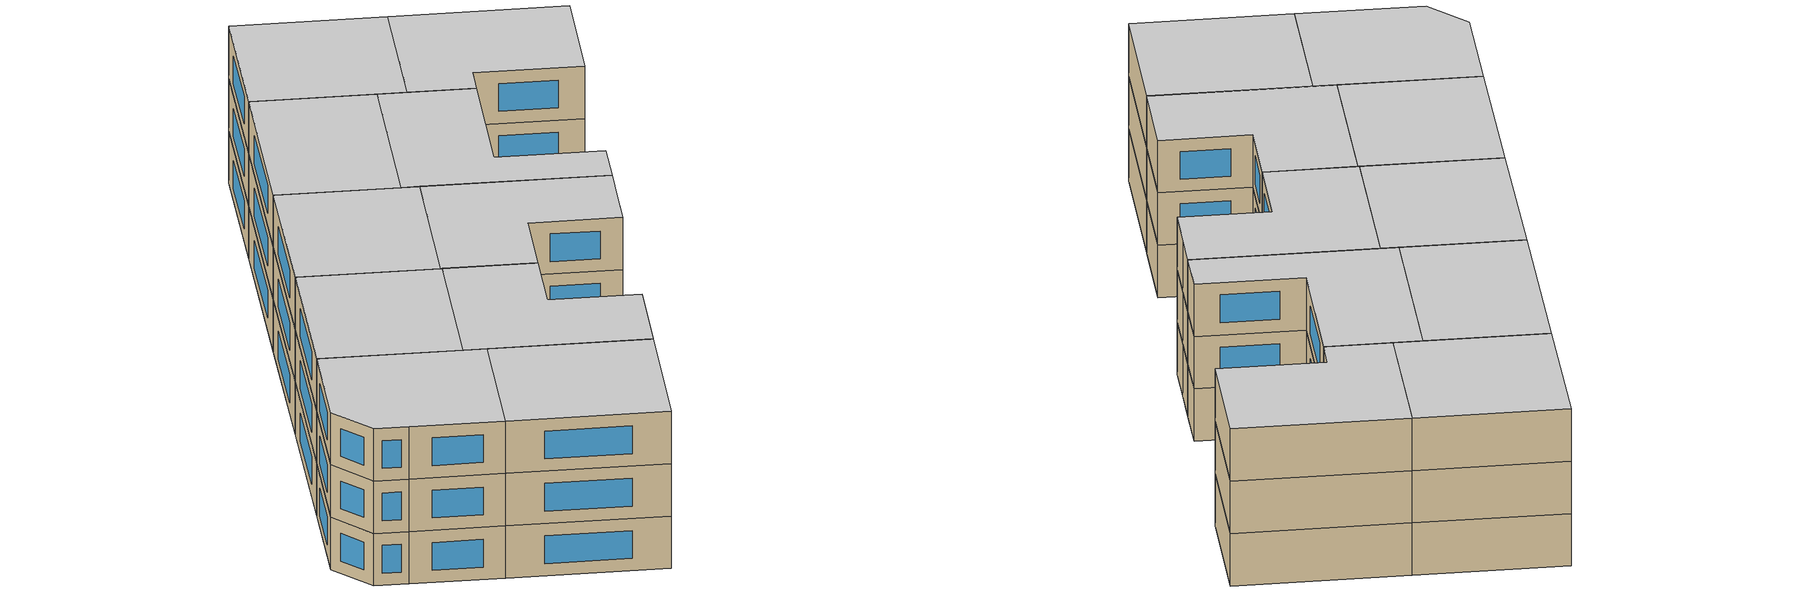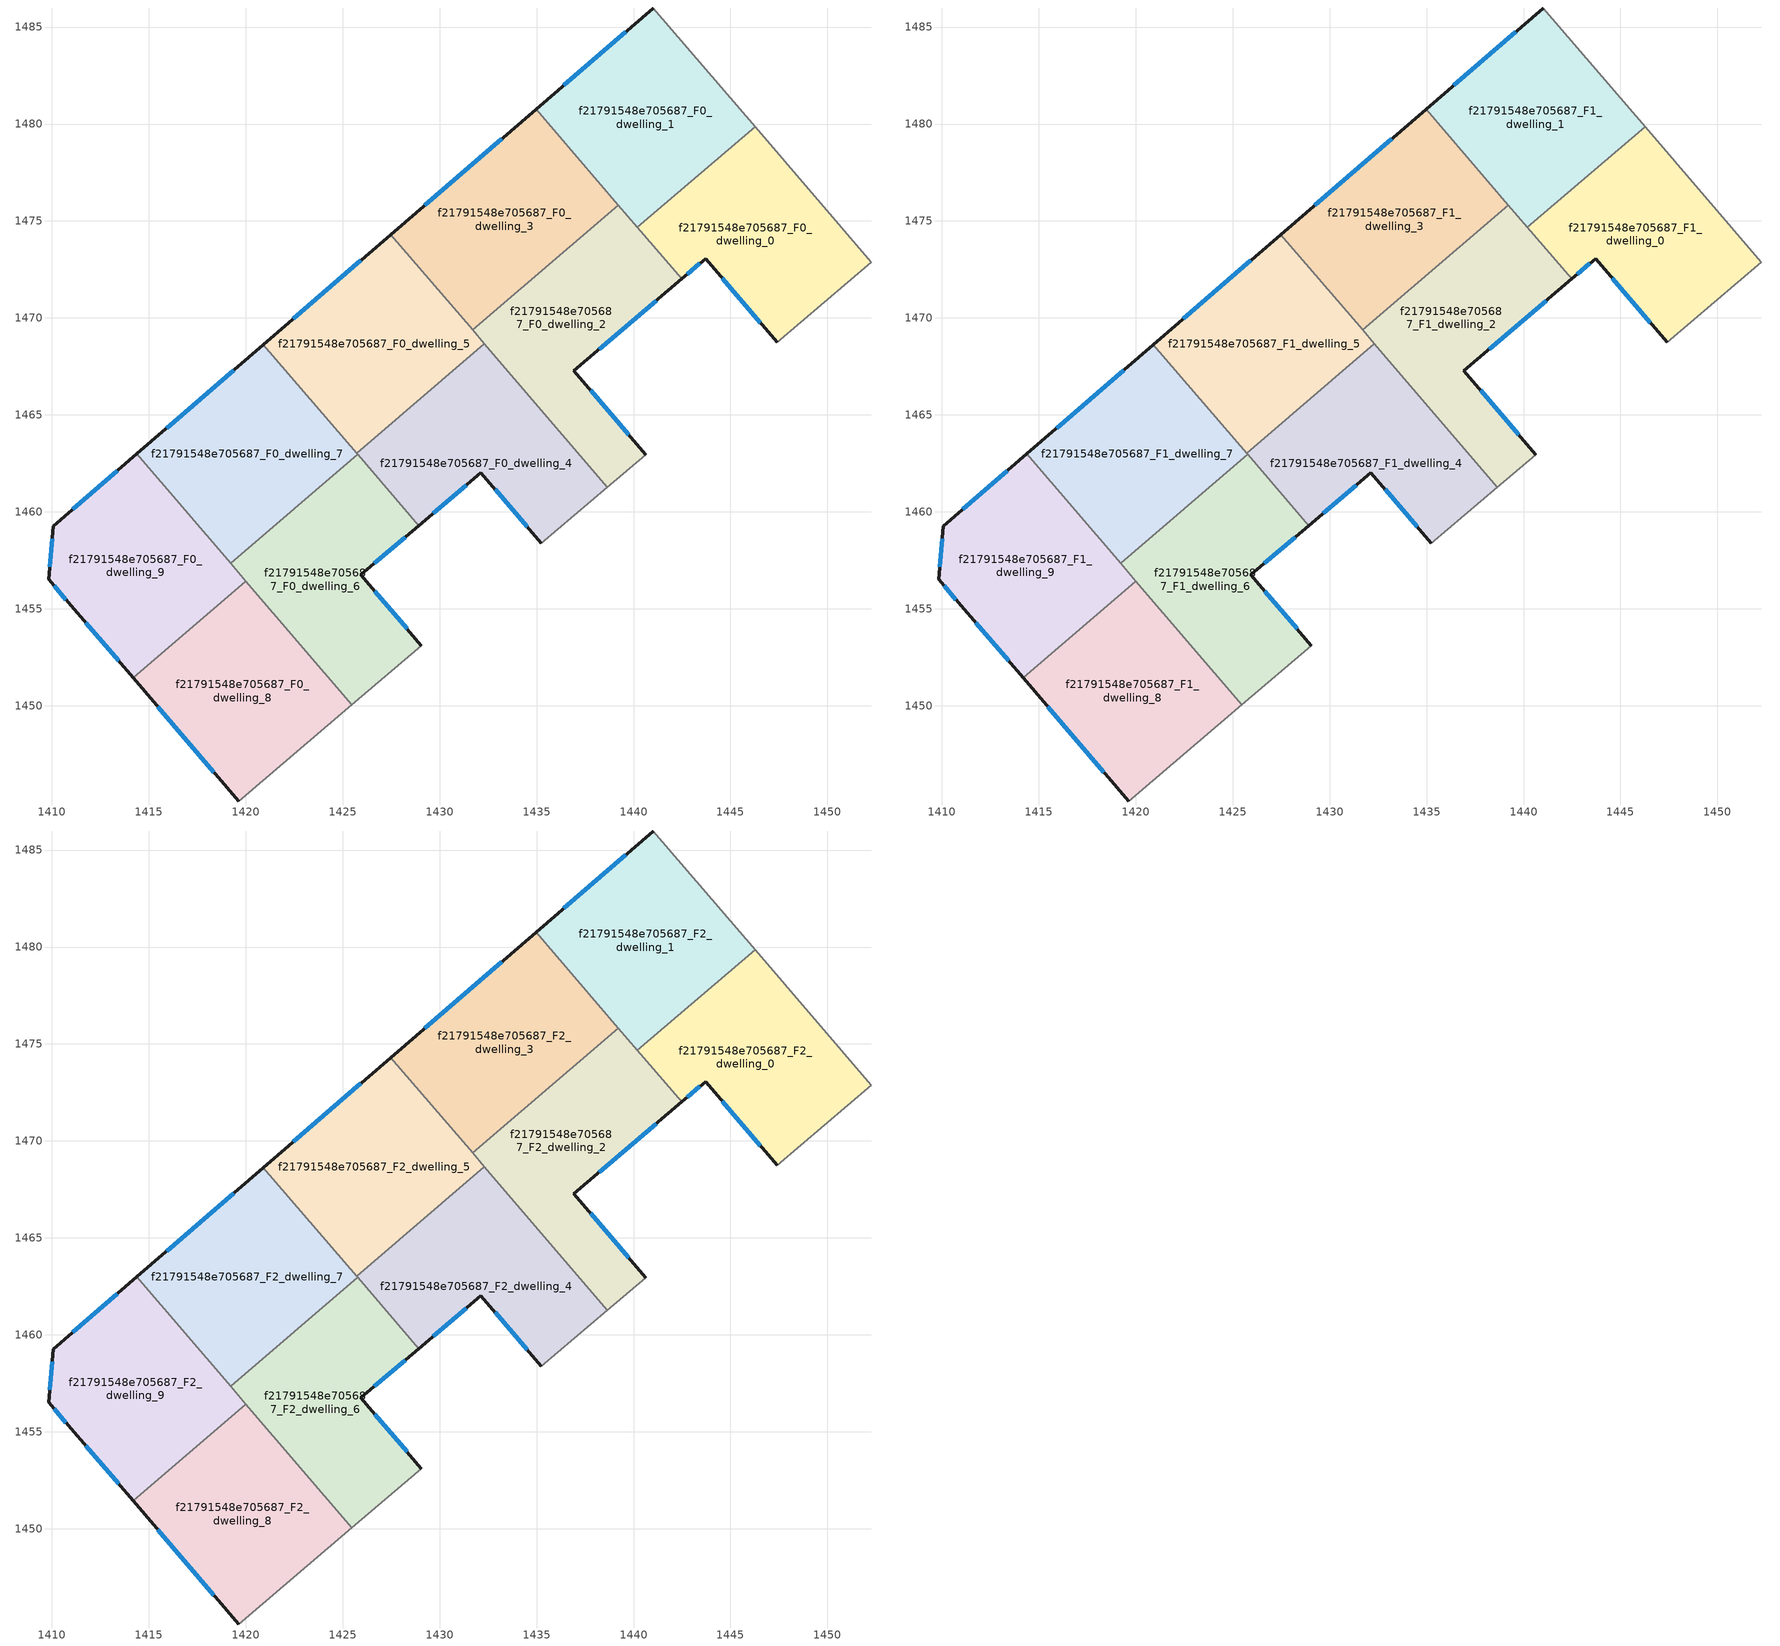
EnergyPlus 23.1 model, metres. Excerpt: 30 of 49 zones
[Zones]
f21791548e705687_F0_dwelling_0
 floor ground (EU_floor_Construction): 1446.27,1479.87 1452.26,1472.87 1447.41,1468.74 1443.71,1473.06 1442.48,1472.01 1440.2,1474.67 z0
 wall outside (EU_wall_Construction): 1442.48,1472.01 1443.71,1473.06 1447.41,1468.74 z0:3
 wall to f21791548e705687_F0_dwelling_1 (EU_wall_Construction): 1446.27,1479.87 1440.2,1474.67 z0:3
 wall adiabatic (EU_wall_Construction): 1447.41,1468.74 1452.26,1472.87 1446.27,1479.87 z0:3
 wall to f21791548e705687_F0_dwelling_2 (EU_wall_Construction): 1440.2,1474.67 1442.48,1472.01 z0:3
 window (EU_Window_Construction): 1444.58,1472.05 1446.54,1469.76 / 1442.77,1472.26 1443.42,1472.81 z0.7:2.3
f21791548e705687_F0_dwelling_1
 floor ground (EU_floor_Construction): 1441.02,1485.98 1446.27,1479.87 1440.2,1474.67 1434.97,1480.76 z0
 wall outside (EU_wall_Construction): 1441.02,1485.98 1434.97,1480.76 z0:3
 wall adiabatic (EU_wall_Construction): 1446.27,1479.87 1441.02,1485.98 z0:3
 wall to f21791548e705687_F0_dwelling_3 (EU_wall_Construction): 1434.97,1480.76 1439.21,1475.82 z0:3
 wall to f21791548e705687_F0_dwelling_2 (EU_wall_Construction): 1439.21,1475.82 1440.2,1474.67 z0:3
 window (EU_Window_Construction): 1439.6,1484.76 1436.39,1481.99 z0.7:2.3
f21791548e705687_F0_dwelling_2
 floor ground (EU_floor_Construction): 1439.21,1475.82 1442.48,1472.01 1436.92,1467.27 1440.62,1462.95 1438.65,1461.28 1431.7,1469.38 z0
 wall outside (EU_wall_Construction): 1440.62,1462.95 1436.92,1467.27 1442.48,1472.01 z0:3
 wall to f21791548e705687_F0_dwelling_3 (EU_wall_Construction): 1439.21,1475.82 1431.7,1469.38 z0:3
 wall adiabatic (EU_wall_Construction): 1438.65,1461.28 1440.62,1462.95 z0:3
 wall to f21791548e705687_F0_dwelling_4 (EU_wall_Construction): 1432.31,1468.67 1438.65,1461.28 z0:3
 wall to f21791548e705687_F0_dwelling_5 (EU_wall_Construction): 1431.7,1469.38 1432.31,1468.67 z0:3
 window (EU_Window_Construction): 1438.23,1468.38 1441.18,1470.9 / 1439.75,1463.97 1437.79,1466.26 z0.7:2.3
f21791548e705687_F0_dwelling_3
 floor ground (EU_floor_Construction): 1434.97,1480.76 1439.21,1475.82 1431.7,1469.38 1427.48,1474.3 z0
 wall outside (EU_wall_Construction): 1434.97,1480.76 1427.48,1474.3 z0:3
 wall to f21791548e705687_F0_dwelling_5 (EU_wall_Construction): 1427.48,1474.3 1431.7,1469.38 z0:3
 window (EU_Window_Construction): 1433.22,1479.25 1429.24,1475.82 z0.7:2.3
f21791548e705687_F0_dwelling_4
 floor ground (EU_floor_Construction): 1432.31,1468.67 1438.65,1461.28 1436.95,1459.83 1435.25,1458.37 1432.12,1462.02 1428.91,1459.29 1425.72,1463.02 z0
 wall outside (EU_wall_Construction): 1428.91,1459.29 1432.12,1462.02 1435.25,1458.37 z0:3
 wall to f21791548e705687_F0_dwelling_5 (EU_wall_Construction): 1432.31,1468.67 1425.72,1463.02 z0:3
 wall adiabatic (EU_wall_Construction): 1435.25,1458.37 1436.95,1459.83 1438.65,1461.28 z0:3
 wall to f21791548e705687_F0_dwelling_6 (EU_wall_Construction): 1425.77,1462.96 1428.91,1459.29 z0:3
 wall to f21791548e705687_F0_dwelling_7 (EU_wall_Construction): 1425.72,1463.02 1425.77,1462.96 z0:3
 window (EU_Window_Construction): 1432.85,1461.16 1434.51,1459.23 / 1429.67,1459.93 1431.37,1461.38 z0.7:2.3
f21791548e705687_F0_dwelling_5
 floor ground (EU_floor_Construction): 1427.48,1474.3 1432.31,1468.67 1425.72,1463.02 1420.91,1468.63 z0
 wall outside (EU_wall_Construction): 1427.48,1474.3 1420.91,1468.63 z0:3
 wall to f21791548e705687_F0_dwelling_7 (EU_wall_Construction): 1420.91,1468.63 1425.72,1463.02 z0:3
 window (EU_Window_Construction): 1425.94,1472.97 1422.45,1469.96 z0.7:2.3
f21791548e705687_F0_dwelling_6
 floor ground (EU_floor_Construction): 1425.77,1462.96 1428.91,1459.29 1425.93,1456.75 1429.06,1453.1 1425.47,1450.05 1419.21,1457.35 z0
 wall outside (EU_wall_Construction): 1429.06,1453.1 1425.93,1456.75 1428.91,1459.29 z0:3
 wall to f21791548e705687_F0_dwelling_7 (EU_wall_Construction): 1425.77,1462.96 1419.21,1457.35 z0:3
 wall adiabatic (EU_wall_Construction): 1425.47,1450.05 1429.06,1453.1 z0:3
 wall to f21791548e705687_F0_dwelling_8 (EU_wall_Construction): 1420,1456.42 1425.47,1450.05 z0:3
 wall to f21791548e705687_F0_dwelling_9 (EU_wall_Construction): 1419.21,1457.35 1420,1456.42 z0:3
 window (EU_Window_Construction): 1426.63,1457.34 1428.21,1458.69 / 1428.32,1453.96 1426.66,1455.89 z0.7:2.3
f21791548e705687_F0_dwelling_7
 floor ground (EU_floor_Construction): 1420.91,1468.63 1425.77,1462.96 1419.21,1457.35 1414.38,1462.99 z0
 wall outside (EU_wall_Construction): 1420.91,1468.63 1414.38,1462.99 z0:3
 wall to f21791548e705687_F0_dwelling_9 (EU_wall_Construction): 1414.38,1462.99 1419.21,1457.35 z0:3
 window (EU_Window_Construction): 1419.38,1467.3 1415.91,1464.31 z0.7:2.3
f21791548e705687_F0_dwelling_8
 floor ground (EU_floor_Construction): 1420,1456.42 1425.47,1450.05 1419.64,1445.08 1414.19,1451.44 z0
 wall outside (EU_wall_Construction): 1414.19,1451.44 1419.64,1445.08 z0:3
 wall adiabatic (EU_wall_Construction): 1419.64,1445.08 1425.47,1450.05 z0:3
 wall to f21791548e705687_F0_dwelling_9 (EU_wall_Construction): 1420,1456.42 1414.19,1451.44 z0:3
 window (EU_Window_Construction): 1415.47,1449.94 1418.36,1446.57 z0.7:2.3
f21791548e705687_F0_dwelling_9
 floor ground (EU_floor_Construction): 1414.38,1462.99 1420,1456.42 1414.19,1451.44 1411,1455.15 1409.84,1456.51 1410.06,1459.26 z0
 wall outside (EU_wall_Construction): 1414.38,1462.99 1410.06,1459.26 1409.84,1456.51 1411,1455.15 1414.19,1451.44 z0:3
 window (EU_Window_Construction): 1413.36,1462.11 1411.08,1460.14 / 1411.75,1454.28 1413.44,1452.31 / 1410.11,1456.19 1410.73,1455.47 / 1410.01,1458.62 1409.89,1457.16 z0.7:2.3
f21791548e705687_F1_dwelling_0
 floor to f21791548e705687_F0_dwelling_0 (EU_floor_Construction): 1446.27,1479.87 1452.26,1472.87 1447.41,1468.74 1443.71,1473.06 1442.48,1472.01 1440.2,1474.67 z3
 wall outside (EU_wall_Construction): 1442.48,1472.01 1443.71,1473.06 1447.41,1468.74 z3:6
 wall to f21791548e705687_F1_dwelling_1 (EU_wall_Construction): 1446.27,1479.87 1440.2,1474.67 z3:6
 wall adiabatic (EU_wall_Construction): 1447.41,1468.74 1452.26,1472.87 1446.27,1479.87 z3:6
 wall to f21791548e705687_F1_dwelling_2 (EU_wall_Construction): 1440.2,1474.67 1442.48,1472.01 z3:6
 window (EU_Window_Construction): 1444.58,1472.05 1446.54,1469.76 / 1442.77,1472.26 1443.42,1472.81 z3.7:5.3
f21791548e705687_F1_dwelling_1
 floor to f21791548e705687_F0_dwelling_1 (EU_floor_Construction): 1441.02,1485.98 1446.27,1479.87 1440.2,1474.67 1434.97,1480.76 z3
 wall outside (EU_wall_Construction): 1441.02,1485.98 1434.97,1480.76 z3:6
 wall adiabatic (EU_wall_Construction): 1446.27,1479.87 1441.02,1485.98 z3:6
 wall to f21791548e705687_F1_dwelling_3 (EU_wall_Construction): 1434.97,1480.76 1439.21,1475.82 z3:6
 wall to f21791548e705687_F1_dwelling_2 (EU_wall_Construction): 1439.21,1475.82 1440.2,1474.67 z3:6
 window (EU_Window_Construction): 1439.6,1484.76 1436.39,1481.99 z3.7:5.3
f21791548e705687_F1_dwelling_2
 floor to f21791548e705687_F0_dwelling_2 (EU_floor_Construction): 1439.21,1475.82 1442.48,1472.01 1436.92,1467.27 1440.62,1462.95 1438.65,1461.28 1431.7,1469.38 z3
 wall outside (EU_wall_Construction): 1440.62,1462.95 1436.92,1467.27 1442.48,1472.01 z3:6
 wall to f21791548e705687_F1_dwelling_3 (EU_wall_Construction): 1439.21,1475.82 1431.7,1469.38 z3:6
 wall adiabatic (EU_wall_Construction): 1438.65,1461.28 1440.62,1462.95 z3:6
 wall to f21791548e705687_F1_dwelling_4 (EU_wall_Construction): 1432.31,1468.67 1438.65,1461.28 z3:6
 wall to f21791548e705687_F1_dwelling_5 (EU_wall_Construction): 1431.7,1469.38 1432.31,1468.67 z3:6
 window (EU_Window_Construction): 1438.23,1468.38 1441.18,1470.9 / 1439.75,1463.97 1437.79,1466.26 z3.7:5.3
f21791548e705687_F1_dwelling_3
 floor to f21791548e705687_F0_dwelling_3 (EU_floor_Construction): 1434.97,1480.76 1439.21,1475.82 1431.7,1469.38 1427.48,1474.3 z3
 wall outside (EU_wall_Construction): 1434.97,1480.76 1427.48,1474.3 z3:6
 wall to f21791548e705687_F1_dwelling_5 (EU_wall_Construction): 1427.48,1474.3 1431.7,1469.38 z3:6
 window (EU_Window_Construction): 1433.22,1479.25 1429.24,1475.82 z3.7:5.3
f21791548e705687_F1_dwelling_4
 floor to f21791548e705687_F0_dwelling_4 (EU_floor_Construction): 1432.31,1468.67 1438.65,1461.28 1436.95,1459.83 1435.25,1458.37 1432.12,1462.02 1428.91,1459.29 1425.72,1463.02 z3
 wall outside (EU_wall_Construction): 1428.91,1459.29 1432.12,1462.02 1435.25,1458.37 z3:6
 wall to f21791548e705687_F1_dwelling_5 (EU_wall_Construction): 1432.31,1468.67 1425.72,1463.02 z3:6
 wall adiabatic (EU_wall_Construction): 1435.25,1458.37 1436.95,1459.83 1438.65,1461.28 z3:6
 wall to f21791548e705687_F1_dwelling_6 (EU_wall_Construction): 1425.77,1462.96 1428.91,1459.29 z3:6
 wall to f21791548e705687_F1_dwelling_7 (EU_wall_Construction): 1425.72,1463.02 1425.77,1462.96 z3:6
 window (EU_Window_Construction): 1432.85,1461.16 1434.51,1459.23 / 1429.67,1459.93 1431.37,1461.38 z3.7:5.3
f21791548e705687_F1_dwelling_5
 floor to f21791548e705687_F0_dwelling_5 (EU_floor_Construction): 1427.48,1474.3 1432.31,1468.67 1425.72,1463.02 1420.91,1468.63 z3
 wall outside (EU_wall_Construction): 1427.48,1474.3 1420.91,1468.63 z3:6
 wall to f21791548e705687_F1_dwelling_7 (EU_wall_Construction): 1420.91,1468.63 1425.72,1463.02 z3:6
 window (EU_Window_Construction): 1425.94,1472.97 1422.45,1469.96 z3.7:5.3
f21791548e705687_F1_dwelling_6
 floor to f21791548e705687_F0_dwelling_6 (EU_floor_Construction): 1425.77,1462.96 1428.91,1459.29 1425.93,1456.75 1429.06,1453.1 1425.47,1450.05 1419.21,1457.35 z3
 wall outside (EU_wall_Construction): 1429.06,1453.1 1425.93,1456.75 1428.91,1459.29 z3:6
 wall to f21791548e705687_F1_dwelling_7 (EU_wall_Construction): 1425.77,1462.96 1419.21,1457.35 z3:6
 wall adiabatic (EU_wall_Construction): 1425.47,1450.05 1429.06,1453.1 z3:6
 wall to f21791548e705687_F1_dwelling_8 (EU_wall_Construction): 1420,1456.42 1425.47,1450.05 z3:6
 wall to f21791548e705687_F1_dwelling_9 (EU_wall_Construction): 1419.21,1457.35 1420,1456.42 z3:6
 window (EU_Window_Construction): 1426.63,1457.34 1428.21,1458.69 / 1428.32,1453.96 1426.66,1455.89 z3.7:5.3
f21791548e705687_F1_dwelling_7
 floor to f21791548e705687_F0_dwelling_7 (EU_floor_Construction): 1420.91,1468.63 1425.77,1462.96 1419.21,1457.35 1414.38,1462.99 z3
 wall outside (EU_wall_Construction): 1420.91,1468.63 1414.38,1462.99 z3:6
 wall to f21791548e705687_F1_dwelling_9 (EU_wall_Construction): 1414.38,1462.99 1419.21,1457.35 z3:6
 window (EU_Window_Construction): 1419.38,1467.3 1415.91,1464.31 z3.7:5.3
f21791548e705687_F1_dwelling_8
 floor to f21791548e705687_F0_dwelling_8 (EU_floor_Construction): 1420,1456.42 1425.47,1450.05 1419.64,1445.08 1414.19,1451.44 z3
 wall outside (EU_wall_Construction): 1414.19,1451.44 1419.64,1445.08 z3:6
 wall adiabatic (EU_wall_Construction): 1419.64,1445.08 1425.47,1450.05 z3:6
 wall to f21791548e705687_F1_dwelling_9 (EU_wall_Construction): 1420,1456.42 1414.19,1451.44 z3:6
 window (EU_Window_Construction): 1415.47,1449.94 1418.36,1446.57 z3.7:5.3
f21791548e705687_F1_dwelling_9
 floor to f21791548e705687_F0_dwelling_9 (EU_floor_Construction): 1414.38,1462.99 1420,1456.42 1414.19,1451.44 1411,1455.15 1409.84,1456.51 1410.06,1459.26 z3
 wall outside (EU_wall_Construction): 1414.38,1462.99 1410.06,1459.26 1409.84,1456.51 1411,1455.15 1414.19,1451.44 z3:6
 window (EU_Window_Construction): 1413.36,1462.11 1411.08,1460.14 / 1411.75,1454.28 1413.44,1452.31 / 1410.11,1456.19 1410.73,1455.47 / 1410.01,1458.62 1409.89,1457.16 z3.7:5.3
f21791548e705687_F2_dwelling_0
 floor to f21791548e705687_F1_dwelling_0 (EU_floor_Construction): 1446.27,1479.87 1452.26,1472.87 1447.41,1468.74 1443.71,1473.06 1442.48,1472.01 1440.2,1474.67 z6
 wall outside (EU_wall_Construction): 1442.48,1472.01 1443.71,1473.06 1447.41,1468.74 z6:9
 wall to f21791548e705687_F2_dwelling_1 (EU_wall_Construction): 1446.27,1479.87 1440.2,1474.67 z6:9
 wall adiabatic (EU_wall_Construction): 1447.41,1468.74 1452.26,1472.87 1446.27,1479.87 z6:9
 wall to f21791548e705687_F2_dwelling_2 (EU_wall_Construction): 1440.2,1474.67 1442.48,1472.01 z6:9
 window (EU_Window_Construction): 1444.58,1472.05 1446.54,1469.76 / 1442.77,1472.26 1443.42,1472.81 z6.7:8.3
 ceiling to f21791548e705687_F3_dwelling_0 (EU_floor_Construction): 1452.26,1472.87 1446.27,1479.87 1440.2,1474.67 1442.48,1472.01 1443.71,1473.06 1447.41,1468.74 z9
f21791548e705687_F2_dwelling_1
 floor to f21791548e705687_F1_dwelling_1 (EU_floor_Construction): 1441.02,1485.98 1446.27,1479.87 1440.2,1474.67 1434.97,1480.76 z6
 wall outside (EU_wall_Construction): 1441.02,1485.98 1434.97,1480.76 z6:9
 wall adiabatic (EU_wall_Construction): 1446.27,1479.87 1441.02,1485.98 z6:9
 wall to f21791548e705687_F2_dwelling_3 (EU_wall_Construction): 1434.97,1480.76 1439.21,1475.82 z6:9
 wall to f21791548e705687_F2_dwelling_2 (EU_wall_Construction): 1439.21,1475.82 1440.2,1474.67 z6:9
 window (EU_Window_Construction): 1439.6,1484.76 1436.39,1481.99 z6.7:8.3
 ceiling to f21791548e705687_F3_dwelling_1 (EU_floor_Construction): 1446.27,1479.87 1441.02,1485.98 1434.97,1480.76 1440.2,1474.67 z9
f21791548e705687_F2_dwelling_2
 floor to f21791548e705687_F1_dwelling_2 (EU_floor_Construction): 1439.21,1475.82 1442.48,1472.01 1436.92,1467.27 1440.62,1462.95 1438.65,1461.28 1431.7,1469.38 z6
 wall outside (EU_wall_Construction): 1440.62,1462.95 1436.92,1467.27 1442.48,1472.01 z6:9
 wall to f21791548e705687_F2_dwelling_3 (EU_wall_Construction): 1439.21,1475.82 1431.7,1469.38 z6:9
 wall adiabatic (EU_wall_Construction): 1438.65,1461.28 1440.62,1462.95 z6:9
 wall to f21791548e705687_F2_dwelling_4 (EU_wall_Construction): 1432.31,1468.67 1438.65,1461.28 z6:9
 wall to f21791548e705687_F2_dwelling_5 (EU_wall_Construction): 1431.7,1469.38 1432.31,1468.67 z6:9
 window (EU_Window_Construction): 1438.23,1468.38 1441.18,1470.9 / 1439.75,1463.97 1437.79,1466.26 z6.7:8.3
 ceiling to f21791548e705687_F3_dwelling_2 (EU_floor_Construction): 1440.62,1462.95 1436.92,1467.27 1442.48,1472.01 1439.21,1475.82 1431.7,1469.38 1438.65,1461.28 z9
f21791548e705687_F2_dwelling_3
 floor to f21791548e705687_F1_dwelling_3 (EU_floor_Construction): 1434.97,1480.76 1439.21,1475.82 1431.7,1469.38 1427.48,1474.3 z6
 wall outside (EU_wall_Construction): 1434.97,1480.76 1427.48,1474.3 z6:9
 wall to f21791548e705687_F2_dwelling_5 (EU_wall_Construction): 1427.48,1474.3 1431.7,1469.38 z6:9
 window (EU_Window_Construction): 1433.22,1479.25 1429.24,1475.82 z6.7:8.3
 ceiling to f21791548e705687_F3_dwelling_3 (EU_floor_Construction): 1439.21,1475.82 1434.97,1480.76 1427.48,1474.3 1431.7,1469.38 z9
f21791548e705687_F2_dwelling_4
 floor to f21791548e705687_F1_dwelling_4 (EU_floor_Construction): 1432.31,1468.67 1438.65,1461.28 1436.95,1459.83 1435.25,1458.37 1432.12,1462.02 1428.91,1459.29 1425.72,1463.02 z6
 wall outside (EU_wall_Construction): 1428.91,1459.29 1432.12,1462.02 1435.25,1458.37 z6:9
 wall to f21791548e705687_F2_dwelling_5 (EU_wall_Construction): 1432.31,1468.67 1425.72,1463.02 z6:9
 wall adiabatic (EU_wall_Construction): 1435.25,1458.37 1436.95,1459.83 1438.65,1461.28 z6:9
 wall to f21791548e705687_F2_dwelling_6 (EU_wall_Construction): 1425.77,1462.96 1428.91,1459.29 z6:9
 wall to f21791548e705687_F2_dwelling_7 (EU_wall_Construction): 1425.72,1463.02 1425.77,1462.96 z6:9
 window (EU_Window_Construction): 1432.85,1461.16 1434.51,1459.23 / 1429.67,1459.93 1431.37,1461.38 z6.7:8.3
 ceiling to f21791548e705687_F3_dwelling_4 (EU_floor_Construction): 1436.95,1459.83 1438.65,1461.28 1432.31,1468.67 1425.72,1463.02 1428.91,1459.29 1432.12,1462.02 1435.25,1458.37 z9
f21791548e705687_F2_dwelling_5
 floor to f21791548e705687_F1_dwelling_5 (EU_floor_Construction): 1427.48,1474.3 1432.31,1468.67 1425.72,1463.02 1420.91,1468.63 z6
 wall outside (EU_wall_Construction): 1427.48,1474.3 1420.91,1468.63 z6:9
 wall to f21791548e705687_F2_dwelling_7 (EU_wall_Construction): 1420.91,1468.63 1425.72,1463.02 z6:9
 window (EU_Window_Construction): 1425.94,1472.97 1422.45,1469.96 z6.7:8.3
 ceiling to f21791548e705687_F3_dwelling_5 (EU_floor_Construction): 1432.31,1468.67 1427.48,1474.3 1420.91,1468.63 1425.72,1463.02 z9
f21791548e705687_F2_dwelling_6
 floor to f21791548e705687_F1_dwelling_6 (EU_floor_Construction): 1425.77,1462.96 1428.91,1459.29 1425.93,1456.75 1429.06,1453.1 1425.47,1450.05 1419.21,1457.35 z6
 wall outside (EU_wall_Construction): 1429.06,1453.1 1425.93,1456.75 1428.91,1459.29 z6:9
 wall to f21791548e705687_F2_dwelling_7 (EU_wall_Construction): 1425.77,1462.96 1419.21,1457.35 z6:9
 wall adiabatic (EU_wall_Construction): 1425.47,1450.05 1429.06,1453.1 z6:9
 wall to f21791548e705687_F2_dwelling_8 (EU_wall_Construction): 1420,1456.42 1425.47,1450.05 z6:9
 wall to f21791548e705687_F2_dwelling_9 (EU_wall_Construction): 1419.21,1457.35 1420,1456.42 z6:9
 window (EU_Window_Construction): 1426.63,1457.34 1428.21,1458.69 / 1428.32,1453.96 1426.66,1455.89 z6.7:8.3
 ceiling to f21791548e705687_F3_dwelling_6 (EU_floor_Construction): 1429.06,1453.1 1425.93,1456.75 1428.91,1459.29 1425.77,1462.96 1419.21,1457.35 1425.47,1450.05 z9
f21791548e705687_F2_dwelling_7
 floor to f21791548e705687_F1_dwelling_7 (EU_floor_Construction): 1420.91,1468.63 1425.77,1462.96 1419.21,1457.35 1414.38,1462.99 z6
 wall outside (EU_wall_Construction): 1420.91,1468.63 1414.38,1462.99 z6:9
 wall to f21791548e705687_F2_dwelling_9 (EU_wall_Construction): 1414.38,1462.99 1419.21,1457.35 z6:9
 window (EU_Window_Construction): 1419.38,1467.3 1415.91,1464.31 z6.7:8.3
 ceiling to f21791548e705687_F3_dwelling_7 (EU_floor_Construction): 1425.77,1462.96 1420.91,1468.63 1414.38,1462.99 1419.21,1457.35 z9
f21791548e705687_F2_dwelling_8
 floor to f21791548e705687_F1_dwelling_8 (EU_floor_Construction): 1420,1456.42 1425.47,1450.05 1419.64,1445.08 1414.19,1451.44 z6
 wall outside (EU_wall_Construction): 1414.19,1451.44 1419.64,1445.08 z6:9
 wall adiabatic (EU_wall_Construction): 1419.64,1445.08 1425.47,1450.05 z6:9
 wall to f21791548e705687_F2_dwelling_9 (EU_wall_Construction): 1420,1456.42 1414.19,1451.44 z6:9
 window (EU_Window_Construction): 1415.47,1449.94 1418.36,1446.57 z6.7:8.3
 ceiling to f21791548e705687_F3_dwelling_8 (EU_floor_Construction): 1425.47,1450.05 1420,1456.42 1414.19,1451.44 1419.64,1445.08 z9
f21791548e705687_F2_dwelling_9
 floor to f21791548e705687_F1_dwelling_9 (EU_floor_Construction): 1414.38,1462.99 1420,1456.42 1414.19,1451.44 1411,1455.15 1409.84,1456.51 1410.06,1459.26 z6
 wall outside (EU_wall_Construction): 1414.38,1462.99 1410.06,1459.26 1409.84,1456.51 1411,1455.15 1414.19,1451.44 z6:9
 window (EU_Window_Construction): 1413.36,1462.11 1411.08,1460.14 / 1411.75,1454.28 1413.44,1452.31 / 1410.11,1456.19 1410.73,1455.47 / 1410.01,1458.62 1409.89,1457.16 z6.7:8.3
 ceiling to f21791548e705687_F3_dwelling_9 (EU_floor_Construction): 1420,1456.42 1414.38,1462.99 1410.06,1459.26 1409.84,1456.51 1411,1455.15 1414.19,1451.44 z9
[Building]
EU S2 Campaign: North Axis=0; Terrain=City; Solar Distribution=FullExterior
[Site:Location]
Budapest.Ferenc.Liszt.Intl.AP: Latitude=47.437; Longitude=19.256; Time Zone=1; Elevation=185
[SizingPeriod:WeatherFileDays]
AnnualSizingPeriod: Begin Month=1; Begin Day of Month=1; End Month=12; End Day of Month=31; Day of Week for Start Day=Monday; Use Weather File Daylight Saving Period=No; Use Weather File Rain and Snow Indicators=No
[MATERIAL]
EU_InternalMass_Material: Roughness=MediumRough; Thickness=0.1; Conductivity=1; Density=1800; Specific Heat=900; Thermal Absorptance=0.9; Solar Absorptance=0.7; Visible Absorptance=0.7
[MATERIAL:NOMASS] Roughness=MediumRough; Thermal Absorptance=0.9; Solar Absorptance=0.7; Visible Absorptance=0.7
Name | Thermal Resistance
EU_wall_NoMass | 0.832559
EU_floor_NoMass | 0.872794
[WINDOWMATERIAL:SIMPLEGLAZINGSYSTEM]
EU_Window_SimpleGlazing: UFactor=2.79869; Solar Heat Gain Coefficient=0.75; Visible Transmittance=0.75
[CONSTRUCTION]
EU_wall_Construction: EU_wall_NoMass
EU_floor_Construction: EU_floor_NoMass
EU_Window_Construction: EU_Window_SimpleGlazing
EU_InternalMass_Construction: EU_InternalMass_Material
[ZONE] Type=1; Multiplier=1; Ceiling Height=autocalculate; Floor Area=autocalculate; Part of Total Floor Area=Yes
Name | Volume
f21791548e705687_F0_dwelling_0; f21791548e705687_F1_dwelling_0; f21791548e705687_F2_dwelling_0 | 192.772
f21791548e705687_F0_dwelling_1; f21791548e705687_F1_dwelling_1; f21791548e705687_F2_dwelling_1 | 192.775
f21791548e705687_F0_dwelling_2; f21791548e705687_F1_dwelling_2; f21791548e705687_F2_dwelling_2 | 192.769
f21791548e705687_F0_dwelling_3; f21791548e705687_F1_dwelling_3; f21791548e705687_F2_dwelling_3 | 192.765
f21791548e705687_F0_dwelling_4; f21791548e705687_F1_dwelling_4; f21791548e705687_F2_dwelling_4 | 192.793
f21791548e705687_F0_dwelling_5; f21791548e705687_F1_dwelling_5; f21791548e705687_F2_dwelling_5 | 192.788
f21791548e705687_F0_dwelling_6; f21791548e705687_F1_dwelling_6; f21791548e705687_F2_dwelling_6 | 192.784
f21791548e705687_F0_dwelling_7; f21791548e705687_F1_dwelling_7; f21791548e705687_F2_dwelling_7 | 192.782
f21791548e705687_F0_dwelling_8; f21791548e705687_F1_dwelling_8; f21791548e705687_F2_dwelling_8 | 192.781
f21791548e705687_F0_dwelling_9; f21791548e705687_F1_dwelling_9; f21791548e705687_F2_dwelling_9 | 192.78
[INTERNALMASS] Construction=EU_InternalMass_Construction
Name | Zone or ZoneList | Surface Area
f21791548e705687_F0_dwelling_0_EU_InternalMass | f21791548e705687_F0_dwelling_0 | 64.2576
f21791548e705687_F0_dwelling_1_EU_InternalMass | f21791548e705687_F0_dwelling_1 | 64.2583
f21791548e705687_F0_dwelling_2_EU_InternalMass | f21791548e705687_F0_dwelling_2 | 64.2564
f21791548e705687_F0_dwelling_3_EU_InternalMass | f21791548e705687_F0_dwelling_3 | 64.2549
f21791548e705687_F0_dwelling_4_EU_InternalMass | f21791548e705687_F0_dwelling_4 | 64.2644
f21791548e705687_F0_dwelling_5_EU_InternalMass | f21791548e705687_F0_dwelling_5 | 64.2628
f21791548e705687_F0_dwelling_6_EU_InternalMass | f21791548e705687_F0_dwelling_6 | 64.2615
f21791548e705687_F0_dwelling_7_EU_InternalMass | f21791548e705687_F0_dwelling_7 | 64.2609
f21791548e705687_F0_dwelling_8_EU_InternalMass | f21791548e705687_F0_dwelling_8 | 64.2603
f21791548e705687_F0_dwelling_9_EU_InternalMass | f21791548e705687_F0_dwelling_9 | 64.2597
f21791548e705687_F1_dwelling_0_EU_InternalMass | f21791548e705687_F1_dwelling_0 | 64.2576
f21791548e705687_F1_dwelling_1_EU_InternalMass | f21791548e705687_F1_dwelling_1 | 64.2583
f21791548e705687_F1_dwelling_2_EU_InternalMass | f21791548e705687_F1_dwelling_2 | 64.2564
f21791548e705687_F1_dwelling_3_EU_InternalMass | f21791548e705687_F1_dwelling_3 | 64.2549
f21791548e705687_F1_dwelling_4_EU_InternalMass | f21791548e705687_F1_dwelling_4 | 64.2644
f21791548e705687_F1_dwelling_5_EU_InternalMass | f21791548e705687_F1_dwelling_5 | 64.2628
f21791548e705687_F1_dwelling_6_EU_InternalMass | f21791548e705687_F1_dwelling_6 | 64.2615
f21791548e705687_F1_dwelling_7_EU_InternalMass | f21791548e705687_F1_dwelling_7 | 64.2609
f21791548e705687_F1_dwelling_8_EU_InternalMass | f21791548e705687_F1_dwelling_8 | 64.2603
f21791548e705687_F1_dwelling_9_EU_InternalMass | f21791548e705687_F1_dwelling_9 | 64.2597
f21791548e705687_F2_dwelling_0_EU_InternalMass | f21791548e705687_F2_dwelling_0 | 64.2576
f21791548e705687_F2_dwelling_1_EU_InternalMass | f21791548e705687_F2_dwelling_1 | 64.2583
f21791548e705687_F2_dwelling_2_EU_InternalMass | f21791548e705687_F2_dwelling_2 | 64.2564
f21791548e705687_F2_dwelling_3_EU_InternalMass | f21791548e705687_F2_dwelling_3 | 64.2549
f21791548e705687_F2_dwelling_4_EU_InternalMass | f21791548e705687_F2_dwelling_4 | 64.2644
f21791548e705687_F2_dwelling_5_EU_InternalMass | f21791548e705687_F2_dwelling_5 | 64.2628
f21791548e705687_F2_dwelling_6_EU_InternalMass | f21791548e705687_F2_dwelling_6 | 64.2615
f21791548e705687_F2_dwelling_7_EU_InternalMass | f21791548e705687_F2_dwelling_7 | 64.2609
f21791548e705687_F2_dwelling_8_EU_InternalMass | f21791548e705687_F2_dwelling_8 | 64.2603
f21791548e705687_F2_dwelling_9_EU_InternalMass | f21791548e705687_F2_dwelling_9 | 64.2597
[OTHEREQUIPMENT] Fuel Type=Electricity; Design Level Calculation Method=Watts/Area; Power per Zone Floor Area=1; Fraction Latent=0; Fraction Radiant=0; Fraction Lost=0; Carbon Dioxide Generation Rate=0; EndUse Subcategory=EU_Step8_InternalGains
Name | Zone or ZoneList or Space or SpaceList | Schedule
EU_Step8_InternalGain_f21791548e705687_F0_dwelling_0_f000 | f21791548e705687_F0_dwelling_0 | EU_Step8_GainSchedule_f21791548e705687_F0_dwelling_0_f000
EU_Step8_InternalGain_f21791548e705687_F0_dwelling_1_f000 | f21791548e705687_F0_dwelling_1 | EU_Step8_GainSchedule_f21791548e705687_F0_dwelling_1_f000
EU_Step8_InternalGain_f21791548e705687_F0_dwelling_2_f000 | f21791548e705687_F0_dwelling_2 | EU_Step8_GainSchedule_f21791548e705687_F0_dwelling_2_f000
EU_Step8_InternalGain_f21791548e705687_F0_dwelling_3_f000 | f21791548e705687_F0_dwelling_3 | EU_Step8_GainSchedule_f21791548e705687_F0_dwelling_3_f000
EU_Step8_InternalGain_f21791548e705687_F0_dwelling_4_f000 | f21791548e705687_F0_dwelling_4 | EU_Step8_GainSchedule_f21791548e705687_F0_dwelling_4_f000
EU_Step8_InternalGain_f21791548e705687_F0_dwelling_5_f000 | f21791548e705687_F0_dwelling_5 | EU_Step8_GainSchedule_f21791548e705687_F0_dwelling_5_f000
EU_Step8_InternalGain_f21791548e705687_F0_dwelling_6_f000 | f21791548e705687_F0_dwelling_6 | EU_Step8_GainSchedule_f21791548e705687_F0_dwelling_6_f000
EU_Step8_InternalGain_f21791548e705687_F0_dwelling_7_f000 | f21791548e705687_F0_dwelling_7 | EU_Step8_GainSchedule_f21791548e705687_F0_dwelling_7_f000
EU_Step8_InternalGain_f21791548e705687_F0_dwelling_8_f000 | f21791548e705687_F0_dwelling_8 | EU_Step8_GainSchedule_f21791548e705687_F0_dwelling_8_f000
EU_Step8_InternalGain_f21791548e705687_F0_dwelling_9_f000 | f21791548e705687_F0_dwelling_9 | EU_Step8_GainSchedule_f21791548e705687_F0_dwelling_9_f000
EU_Step8_InternalGain_f21791548e705687_F1_dwelling_0_f000 | f21791548e705687_F1_dwelling_0 | EU_Step8_GainSchedule_f21791548e705687_F1_dwelling_0_f000
EU_Step8_InternalGain_f21791548e705687_F1_dwelling_1_f000 | f21791548e705687_F1_dwelling_1 | EU_Step8_GainSchedule_f21791548e705687_F1_dwelling_1_f000
EU_Step8_InternalGain_f21791548e705687_F1_dwelling_2_f000 | f21791548e705687_F1_dwelling_2 | EU_Step8_GainSchedule_f21791548e705687_F1_dwelling_2_f000
EU_Step8_InternalGain_f21791548e705687_F1_dwelling_3_f000 | f21791548e705687_F1_dwelling_3 | EU_Step8_GainSchedule_f21791548e705687_F1_dwelling_3_f000
EU_Step8_InternalGain_f21791548e705687_F1_dwelling_4_f000 | f21791548e705687_F1_dwelling_4 | EU_Step8_GainSchedule_f21791548e705687_F1_dwelling_4_f000
EU_Step8_InternalGain_f21791548e705687_F1_dwelling_5_f000 | f21791548e705687_F1_dwelling_5 | EU_Step8_GainSchedule_f21791548e705687_F1_dwelling_5_f000
EU_Step8_InternalGain_f21791548e705687_F1_dwelling_6_f000 | f21791548e705687_F1_dwelling_6 | EU_Step8_GainSchedule_f21791548e705687_F1_dwelling_6_f000
EU_Step8_InternalGain_f21791548e705687_F1_dwelling_7_f000 | f21791548e705687_F1_dwelling_7 | EU_Step8_GainSchedule_f21791548e705687_F1_dwelling_7_f000
EU_Step8_InternalGain_f21791548e705687_F1_dwelling_8_f000 | f21791548e705687_F1_dwelling_8 | EU_Step8_GainSchedule_f21791548e705687_F1_dwelling_8_f000
EU_Step8_InternalGain_f21791548e705687_F1_dwelling_9_f000 | f21791548e705687_F1_dwelling_9 | EU_Step8_GainSchedule_f21791548e705687_F1_dwelling_9_f000
EU_Step8_InternalGain_f21791548e705687_F2_dwelling_0_f000 | f21791548e705687_F2_dwelling_0 | EU_Step8_GainSchedule_f21791548e705687_F2_dwelling_0_f000
EU_Step8_InternalGain_f21791548e705687_F2_dwelling_1_f000 | f21791548e705687_F2_dwelling_1 | EU_Step8_GainSchedule_f21791548e705687_F2_dwelling_1_f000
EU_Step8_InternalGain_f21791548e705687_F2_dwelling_2_f000 | f21791548e705687_F2_dwelling_2 | EU_Step8_GainSchedule_f21791548e705687_F2_dwelling_2_f000
EU_Step8_InternalGain_f21791548e705687_F2_dwelling_3_f000 | f21791548e705687_F2_dwelling_3 | EU_Step8_GainSchedule_f21791548e705687_F2_dwelling_3_f000
EU_Step8_InternalGain_f21791548e705687_F2_dwelling_4_f000 | f21791548e705687_F2_dwelling_4 | EU_Step8_GainSchedule_f21791548e705687_F2_dwelling_4_f000
EU_Step8_InternalGain_f21791548e705687_F2_dwelling_5_f000 | f21791548e705687_F2_dwelling_5 | EU_Step8_GainSchedule_f21791548e705687_F2_dwelling_5_f000
EU_Step8_InternalGain_f21791548e705687_F2_dwelling_6_f000 | f21791548e705687_F2_dwelling_6 | EU_Step8_GainSchedule_f21791548e705687_F2_dwelling_6_f000
EU_Step8_InternalGain_f21791548e705687_F2_dwelling_7_f000 | f21791548e705687_F2_dwelling_7 | EU_Step8_GainSchedule_f21791548e705687_F2_dwelling_7_f000
EU_Step8_InternalGain_f21791548e705687_F2_dwelling_8_f000 | f21791548e705687_F2_dwelling_8 | EU_Step8_GainSchedule_f21791548e705687_F2_dwelling_8_f000
EU_Step8_InternalGain_f21791548e705687_F2_dwelling_9_f000 | f21791548e705687_F2_dwelling_9 | EU_Step8_GainSchedule_f21791548e705687_F2_dwelling_9_f000
[ZONEVENTILATION:DESIGNFLOWRATE] Schedule=EU_AlwaysOn; Design Flow Rate Calculation Method=AirChanges/Hour; Air Changes per Hour=0.475469; Ventilation Type=Natural; Fan Pressure Rise=0; Fan Total Efficiency=1; Constant Term Coefficient=1; Temperature Term Coefficient=0; Velocity Term Coefficient=0; Velocity Squared Term Coefficient=0; Minimum Indoor Temperature=-100; Maximum Indoor Temperature=100; Delta Temperature=-100; Minimum Outdoor Temperature=-100; Maximum Outdoor Temperature=100; Maximum Wind Speed=40
Name | Zone or ZoneList or Space or SpaceList
EU_ConstantAir_f21791548e705687_F0_dwelling_0 | f21791548e705687_F0_dwelling_0
EU_ConstantAir_f21791548e705687_F0_dwelling_1 | f21791548e705687_F0_dwelling_1
EU_ConstantAir_f21791548e705687_F0_dwelling_2 | f21791548e705687_F0_dwelling_2
EU_ConstantAir_f21791548e705687_F0_dwelling_3 | f21791548e705687_F0_dwelling_3
EU_ConstantAir_f21791548e705687_F0_dwelling_4 | f21791548e705687_F0_dwelling_4
EU_ConstantAir_f21791548e705687_F0_dwelling_5 | f21791548e705687_F0_dwelling_5
EU_ConstantAir_f21791548e705687_F0_dwelling_6 | f21791548e705687_F0_dwelling_6
EU_ConstantAir_f21791548e705687_F0_dwelling_7 | f21791548e705687_F0_dwelling_7
EU_ConstantAir_f21791548e705687_F0_dwelling_8 | f21791548e705687_F0_dwelling_8
EU_ConstantAir_f21791548e705687_F0_dwelling_9 | f21791548e705687_F0_dwelling_9
EU_ConstantAir_f21791548e705687_F1_dwelling_0 | f21791548e705687_F1_dwelling_0
EU_ConstantAir_f21791548e705687_F1_dwelling_1 | f21791548e705687_F1_dwelling_1
EU_ConstantAir_f21791548e705687_F1_dwelling_2 | f21791548e705687_F1_dwelling_2
EU_ConstantAir_f21791548e705687_F1_dwelling_3 | f21791548e705687_F1_dwelling_3
EU_ConstantAir_f21791548e705687_F1_dwelling_4 | f21791548e705687_F1_dwelling_4
EU_ConstantAir_f21791548e705687_F1_dwelling_5 | f21791548e705687_F1_dwelling_5
EU_ConstantAir_f21791548e705687_F1_dwelling_6 | f21791548e705687_F1_dwelling_6
EU_ConstantAir_f21791548e705687_F1_dwelling_7 | f21791548e705687_F1_dwelling_7
EU_ConstantAir_f21791548e705687_F1_dwelling_8 | f21791548e705687_F1_dwelling_8
EU_ConstantAir_f21791548e705687_F1_dwelling_9 | f21791548e705687_F1_dwelling_9
EU_ConstantAir_f21791548e705687_F2_dwelling_0 | f21791548e705687_F2_dwelling_0
EU_ConstantAir_f21791548e705687_F2_dwelling_1 | f21791548e705687_F2_dwelling_1
EU_ConstantAir_f21791548e705687_F2_dwelling_2 | f21791548e705687_F2_dwelling_2
EU_ConstantAir_f21791548e705687_F2_dwelling_3 | f21791548e705687_F2_dwelling_3
EU_ConstantAir_f21791548e705687_F2_dwelling_4 | f21791548e705687_F2_dwelling_4
EU_ConstantAir_f21791548e705687_F2_dwelling_5 | f21791548e705687_F2_dwelling_5
EU_ConstantAir_f21791548e705687_F2_dwelling_6 | f21791548e705687_F2_dwelling_6
EU_ConstantAir_f21791548e705687_F2_dwelling_7 | f21791548e705687_F2_dwelling_7
EU_ConstantAir_f21791548e705687_F2_dwelling_8 | f21791548e705687_F2_dwelling_8
EU_ConstantAir_f21791548e705687_F2_dwelling_9 | f21791548e705687_F2_dwelling_9
[HVACTEMPLATE:THERMOSTAT] Constant Heating Setpoint=20; Constant Cooling Setpoint=50
EU_HeatOnly_f21791548e705687_F0_dwelling_0; EU_HeatOnly_f21791548e705687_F0_dwelling_1; EU_HeatOnly_f21791548e705687_F0_dwelling_2; EU_HeatOnly_f21791548e705687_F0_dwelling_3; EU_HeatOnly_f21791548e705687_F0_dwelling_4; EU_HeatOnly_f21791548e705687_F0_dwelling_5; EU_HeatOnly_f21791548e705687_F0_dwelling_6; EU_HeatOnly_f21791548e705687_F0_dwelling_7; EU_HeatOnly_f21791548e705687_F0_dwelling_8; EU_HeatOnly_f21791548e705687_F0_dwelling_9; EU_HeatOnly_f21791548e705687_F1_dwelling_0; EU_HeatOnly_f21791548e705687_F1_dwelling_1; EU_HeatOnly_f21791548e705687_F1_dwelling_2; EU_HeatOnly_f21791548e705687_F1_dwelling_3; EU_HeatOnly_f21791548e705687_F1_dwelling_4; EU_HeatOnly_f21791548e705687_F1_dwelling_5; EU_HeatOnly_f21791548e705687_F1_dwelling_6; EU_HeatOnly_f21791548e705687_F1_dwelling_7; EU_HeatOnly_f21791548e705687_F1_dwelling_8; EU_HeatOnly_f21791548e705687_F1_dwelling_9; EU_HeatOnly_f21791548e705687_F2_dwelling_0; EU_HeatOnly_f21791548e705687_F2_dwelling_1; EU_HeatOnly_f21791548e705687_F2_dwelling_2; EU_HeatOnly_f21791548e705687_F2_dwelling_3; EU_HeatOnly_f21791548e705687_F2_dwelling_4; EU_HeatOnly_f21791548e705687_F2_dwelling_5; EU_HeatOnly_f21791548e705687_F2_dwelling_6; EU_HeatOnly_f21791548e705687_F2_dwelling_7; EU_HeatOnly_f21791548e705687_F2_dwelling_8; EU_HeatOnly_f21791548e705687_F2_dwelling_9; EU_HeatOnly_f21791548e705687_F3_dwelling_0
[HVACTEMPLATE:ZONE:IDEALLOADSAIRSYSTEM] System Availability Schedule=EU_AlwaysOn; Maximum Heating Supply Air Temperature=50; Minimum Cooling Supply Air Temperature=13; Maximum Heating Supply Air Humidity Ratio=0.0156; Minimum Cooling Supply Air Humidity Ratio=0.0077; Heating Limit=NoLimit; Cooling Limit=NoLimit; Heating Availability Schedule=EU_AlwaysOn; Cooling Availability Schedule=EU_CoolingOff; Dehumidification Control Type=ConstantSensibleHeatRatio; Cooling Sensible Heat Ratio=0.7; Dehumidification Setpoint=60; Humidification Control Type=None; Humidification Setpoint=30; Outdoor Air Method=None; Outdoor Air Flow Rate per Person=0.00944; Outdoor Air Flow Rate per Zone Floor Area=0; Outdoor Air Flow Rate per Zone=0; Demand Controlled Ventilation Type=None; Outdoor Air Economizer Type=NoEconomizer; Heat Recovery Type=None; Sensible Heat Recovery Effectiveness=0.7; Latent Heat Recovery Effectiveness=0.65
Name | Template Thermostat
f21791548e705687_F0_dwelling_0 | EU_HeatOnly_f21791548e705687_F0_dwelling_0
f21791548e705687_F0_dwelling_1 | EU_HeatOnly_f21791548e705687_F0_dwelling_1
f21791548e705687_F0_dwelling_2 | EU_HeatOnly_f21791548e705687_F0_dwelling_2
f21791548e705687_F0_dwelling_3 | EU_HeatOnly_f21791548e705687_F0_dwelling_3
f21791548e705687_F0_dwelling_4 | EU_HeatOnly_f21791548e705687_F0_dwelling_4
f21791548e705687_F0_dwelling_5 | EU_HeatOnly_f21791548e705687_F0_dwelling_5
f21791548e705687_F0_dwelling_6 | EU_HeatOnly_f21791548e705687_F0_dwelling_6
f21791548e705687_F0_dwelling_7 | EU_HeatOnly_f21791548e705687_F0_dwelling_7
f21791548e705687_F0_dwelling_8 | EU_HeatOnly_f21791548e705687_F0_dwelling_8
f21791548e705687_F0_dwelling_9 | EU_HeatOnly_f21791548e705687_F0_dwelling_9
f21791548e705687_F1_dwelling_0 | EU_HeatOnly_f21791548e705687_F1_dwelling_0
f21791548e705687_F1_dwelling_1 | EU_HeatOnly_f21791548e705687_F1_dwelling_1
f21791548e705687_F1_dwelling_2 | EU_HeatOnly_f21791548e705687_F1_dwelling_2
f21791548e705687_F1_dwelling_3 | EU_HeatOnly_f21791548e705687_F1_dwelling_3
f21791548e705687_F1_dwelling_4 | EU_HeatOnly_f21791548e705687_F1_dwelling_4
f21791548e705687_F1_dwelling_5 | EU_HeatOnly_f21791548e705687_F1_dwelling_5
f21791548e705687_F1_dwelling_6 | EU_HeatOnly_f21791548e705687_F1_dwelling_6
f21791548e705687_F1_dwelling_7 | EU_HeatOnly_f21791548e705687_F1_dwelling_7
f21791548e705687_F1_dwelling_8 | EU_HeatOnly_f21791548e705687_F1_dwelling_8
f21791548e705687_F1_dwelling_9 | EU_HeatOnly_f21791548e705687_F1_dwelling_9
f21791548e705687_F2_dwelling_0 | EU_HeatOnly_f21791548e705687_F2_dwelling_0
f21791548e705687_F2_dwelling_1 | EU_HeatOnly_f21791548e705687_F2_dwelling_1
f21791548e705687_F2_dwelling_2 | EU_HeatOnly_f21791548e705687_F2_dwelling_2
f21791548e705687_F2_dwelling_3 | EU_HeatOnly_f21791548e705687_F2_dwelling_3
f21791548e705687_F2_dwelling_4 | EU_HeatOnly_f21791548e705687_F2_dwelling_4
f21791548e705687_F2_dwelling_5 | EU_HeatOnly_f21791548e705687_F2_dwelling_5
f21791548e705687_F2_dwelling_6 | EU_HeatOnly_f21791548e705687_F2_dwelling_6
f21791548e705687_F2_dwelling_7 | EU_HeatOnly_f21791548e705687_F2_dwelling_7
f21791548e705687_F2_dwelling_8 | EU_HeatOnly_f21791548e705687_F2_dwelling_8
f21791548e705687_F2_dwelling_9 | EU_HeatOnly_f21791548e705687_F2_dwelling_9
[SIZING:ZONE] Zone Cooling Design Supply Air Temperature Input Method=SupplyAirTemperature; Zone Cooling Design Supply Air Temperature=13; Zone Heating Design Supply Air Temperature Input Method=SupplyAirTemperature; Zone Heating Design Supply Air Temperature=50; Zone Cooling Design Supply Air Humidity Ratio=0.008; Zone Heating Design Supply Air Humidity Ratio=0.008; Cooling Design Air Flow Method=DesignDay; Cooling Design Air Flow Rate=0; Cooling Minimum Air Flow per Zone Floor Area=0.000762; Cooling Minimum Air Flow=0; Cooling Minimum Air Flow Fraction=0.2; Heating Design Air Flow Method=DesignDay; Heating Design Air Flow Rate=0; Heating Maximum Air Flow per Zone Floor Area=0.002032; Heating Maximum Air Flow=0.141576; Heating Maximum Air Flow Fraction=0.3; Account for Dedicated Outdoor Air System=No; Dedicated Outdoor Air System Control Strategy=NeutralSupplyAir; Dedicated Outdoor Air Low Setpoint Temperature for Design=autosize; Dedicated Outdoor Air High Setpoint Temperature for Design=autosize; Zone Load Sizing Method=Sensible Load Only No Latent Load; Zone Latent Cooling Design Supply Air Humidity Ratio Input Method=HumidityRatioDifference; Zone Cooling Design Supply Air Humidity Ratio Difference=0.005; Zone Latent Heating Design Supply Air Humidity Ratio Input Method=HumidityRatioDifference; Zone Humidification Design Supply Air Humidity Ratio Difference=0.005
f21791548e705687_F0_dwelling_0; f21791548e705687_F0_dwelling_1; f21791548e705687_F0_dwelling_2; f21791548e705687_F0_dwelling_3; f21791548e705687_F0_dwelling_4; f21791548e705687_F0_dwelling_5; f21791548e705687_F0_dwelling_6; f21791548e705687_F0_dwelling_7; f21791548e705687_F0_dwelling_8; f21791548e705687_F0_dwelling_9; f21791548e705687_F1_dwelling_0; f21791548e705687_F1_dwelling_1; f21791548e705687_F1_dwelling_2; f21791548e705687_F1_dwelling_3; f21791548e705687_F1_dwelling_4; f21791548e705687_F1_dwelling_5; f21791548e705687_F1_dwelling_6; f21791548e705687_F1_dwelling_7; f21791548e705687_F1_dwelling_8; f21791548e705687_F1_dwelling_9; f21791548e705687_F2_dwelling_0; f21791548e705687_F2_dwelling_1; f21791548e705687_F2_dwelling_2; f21791548e705687_F2_dwelling_3; f21791548e705687_F2_dwelling_4; f21791548e705687_F2_dwelling_5; f21791548e705687_F2_dwelling_6; f21791548e705687_F2_dwelling_7; f21791548e705687_F2_dwelling_8; f21791548e705687_F2_dwelling_9
[SCHEDULE:CONSTANT]
Name | Hourly Value
EU_AlwaysOn | 1
EU_CoolingOff | 0
[SCHEDULE:FILE] Column Number=1; Rows to Skip at Top=0; Number of Hours of Data=8760; Column Separator=Comma; Interpolate to Timestep=No; Minutes per Item=60; Adjust Schedule for Daylight Savings=Yes
Name | File
EU_Step8_GainSchedule_f21791548e705687_F0_dwelling_0_f000 | ../../schedules/f21791548e705687/f21791548e705687_F0_dwelling_0_f000_gain.csv
EU_Step8_GainSchedule_f21791548e705687_F0_dwelling_1_f000 | ../../schedules/f21791548e705687/f21791548e705687_F0_dwelling_1_f000_gain.csv
EU_Step8_GainSchedule_f21791548e705687_F0_dwelling_2_f000 | ../../schedules/f21791548e705687/f21791548e705687_F0_dwelling_2_f000_gain.csv
EU_Step8_GainSchedule_f21791548e705687_F0_dwelling_3_f000 | ../../schedules/f21791548e705687/f21791548e705687_F0_dwelling_3_f000_gain.csv
EU_Step8_GainSchedule_f21791548e705687_F0_dwelling_4_f000 | ../../schedules/f21791548e705687/f21791548e705687_F0_dwelling_4_f000_gain.csv
EU_Step8_GainSchedule_f21791548e705687_F0_dwelling_5_f000 | ../../schedules/f21791548e705687/f21791548e705687_F0_dwelling_5_f000_gain.csv
EU_Step8_GainSchedule_f21791548e705687_F0_dwelling_6_f000 | ../../schedules/f21791548e705687/f21791548e705687_F0_dwelling_6_f000_gain.csv
EU_Step8_GainSchedule_f21791548e705687_F0_dwelling_7_f000 | ../../schedules/f21791548e705687/f21791548e705687_F0_dwelling_7_f000_gain.csv
EU_Step8_GainSchedule_f21791548e705687_F0_dwelling_8_f000 | ../../schedules/f21791548e705687/f21791548e705687_F0_dwelling_8_f000_gain.csv
EU_Step8_GainSchedule_f21791548e705687_F0_dwelling_9_f000 | ../../schedules/f21791548e705687/f21791548e705687_F0_dwelling_9_f000_gain.csv
EU_Step8_GainSchedule_f21791548e705687_F1_dwelling_0_f000 | ../../schedules/f21791548e705687/f21791548e705687_F1_dwelling_0_f000_gain.csv
EU_Step8_GainSchedule_f21791548e705687_F1_dwelling_1_f000 | ../../schedules/f21791548e705687/f21791548e705687_F1_dwelling_1_f000_gain.csv
EU_Step8_GainSchedule_f21791548e705687_F1_dwelling_2_f000 | ../../schedules/f21791548e705687/f21791548e705687_F1_dwelling_2_f000_gain.csv
EU_Step8_GainSchedule_f21791548e705687_F1_dwelling_3_f000 | ../../schedules/f21791548e705687/f21791548e705687_F1_dwelling_3_f000_gain.csv
EU_Step8_GainSchedule_f21791548e705687_F1_dwelling_4_f000 | ../../schedules/f21791548e705687/f21791548e705687_F1_dwelling_4_f000_gain.csv
EU_Step8_GainSchedule_f21791548e705687_F1_dwelling_5_f000 | ../../schedules/f21791548e705687/f21791548e705687_F1_dwelling_5_f000_gain.csv
EU_Step8_GainSchedule_f21791548e705687_F1_dwelling_6_f000 | ../../schedules/f21791548e705687/f21791548e705687_F1_dwelling_6_f000_gain.csv
EU_Step8_GainSchedule_f21791548e705687_F1_dwelling_7_f000 | ../../schedules/f21791548e705687/f21791548e705687_F1_dwelling_7_f000_gain.csv
EU_Step8_GainSchedule_f21791548e705687_F1_dwelling_8_f000 | ../../schedules/f21791548e705687/f21791548e705687_F1_dwelling_8_f000_gain.csv
EU_Step8_GainSchedule_f21791548e705687_F1_dwelling_9_f000 | ../../schedules/f21791548e705687/f21791548e705687_F1_dwelling_9_f000_gain.csv
EU_Step8_GainSchedule_f21791548e705687_F2_dwelling_0_f000 | ../../schedules/f21791548e705687/f21791548e705687_F2_dwelling_0_f000_gain.csv
EU_Step8_GainSchedule_f21791548e705687_F2_dwelling_1_f000 | ../../schedules/f21791548e705687/f21791548e705687_F2_dwelling_1_f000_gain.csv
EU_Step8_GainSchedule_f21791548e705687_F2_dwelling_2_f000 | ../../schedules/f21791548e705687/f21791548e705687_F2_dwelling_2_f000_gain.csv
EU_Step8_GainSchedule_f21791548e705687_F2_dwelling_3_f000 | ../../schedules/f21791548e705687/f21791548e705687_F2_dwelling_3_f000_gain.csv
EU_Step8_GainSchedule_f21791548e705687_F2_dwelling_4_f000 | ../../schedules/f21791548e705687/f21791548e705687_F2_dwelling_4_f000_gain.csv
EU_Step8_GainSchedule_f21791548e705687_F2_dwelling_5_f000 | ../../schedules/f21791548e705687/f21791548e705687_F2_dwelling_5_f000_gain.csv
EU_Step8_GainSchedule_f21791548e705687_F2_dwelling_6_f000 | ../../schedules/f21791548e705687/f21791548e705687_F2_dwelling_6_f000_gain.csv
EU_Step8_GainSchedule_f21791548e705687_F2_dwelling_7_f000 | ../../schedules/f21791548e705687/f21791548e705687_F2_dwelling_7_f000_gain.csv
EU_Step8_GainSchedule_f21791548e705687_F2_dwelling_8_f000 | ../../schedules/f21791548e705687/f21791548e705687_F2_dwelling_8_f000_gain.csv
EU_Step8_GainSchedule_f21791548e705687_F2_dwelling_9_f000 | ../../schedules/f21791548e705687/f21791548e705687_F2_dwelling_9_f000_gain.csv
